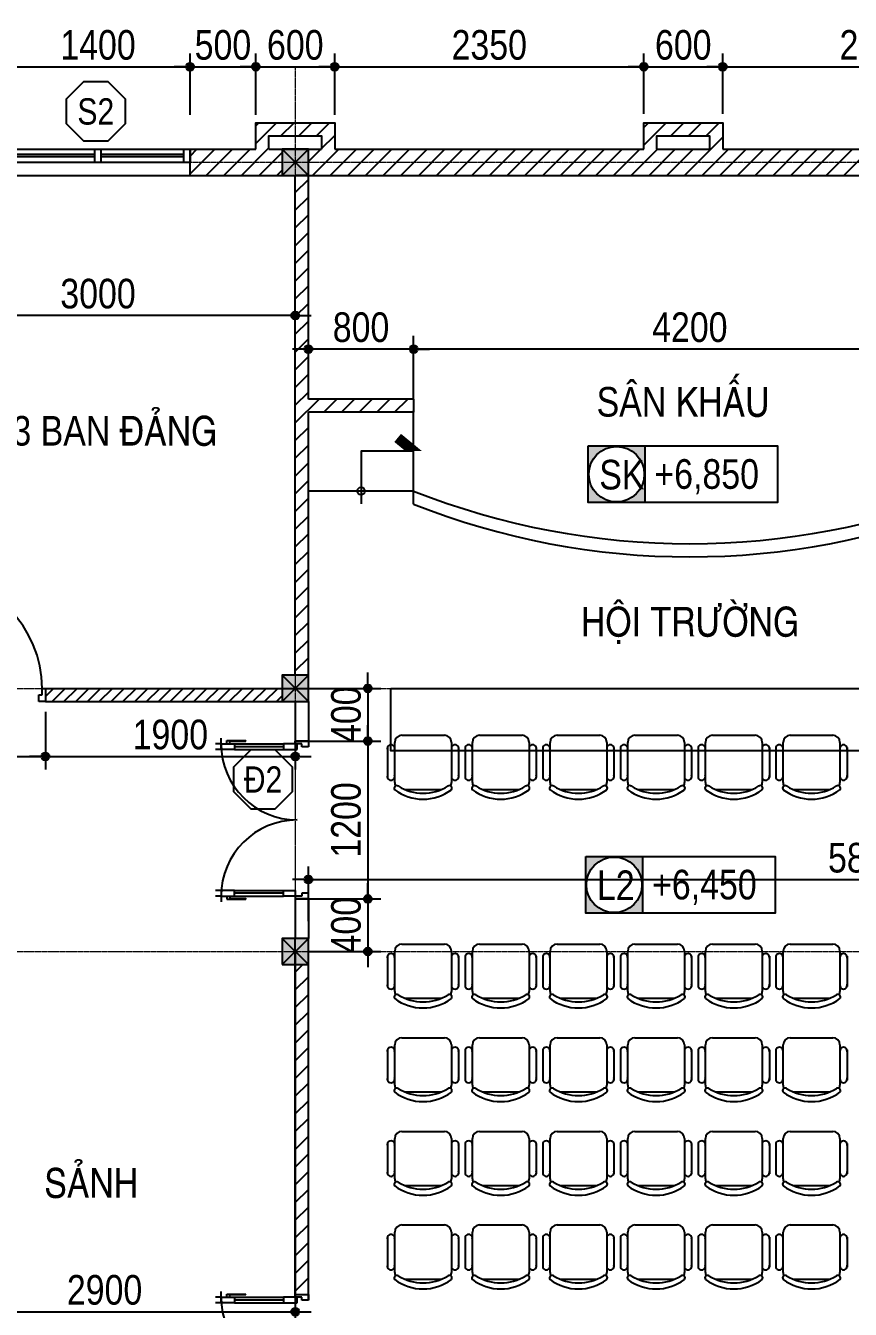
# Model space of a CAD drawing. Header units: millimetres. Extents: x 2916 to 42961, y 1553 to 20294.
# Drawn here: x 32594 to 38865, y 10535 to 20294 of the extents above; entities that cross this region are included whole.
import ezdxf
from ezdxf.enums import TextEntityAlignment as Align

# ---------------------------------------------------------------- set-up
doc = ezdxf.new("R2010")
doc.units = ezdxf.units.MM
doc.linetypes.add('ACAD_ISO10W100', pattern=[18, 12, -3, 0, -3])
doc.linetypes.add('DASHED2', pattern=[0.375, 0.25, -0.125])
for name, color, linetype in [('009', 251, 'Continuous'), ('DIM', 1, 'Continuous'), ('DOOR', 20, 'Continuous'), ('MEDIUM', 2, 'Continuous'), ('TAGS', 60, 'Continuous'), ('TEXT', 7, 'Continuous'), ('TUONG', 131, 'Continuous'), ('vat dung', 44, 'Continuous'), ('WALL', 4, 'Continuous')]:
    doc.layers.add(name, color=color, linetype=linetype)
doc.layers.add('NET-THAY', color=2, linetype='Continuous', lineweight=13)
doc.layers.add('TRUC', color=24, linetype='Continuous', lineweight=0)
doc.styles.add('1', font='', dxfattribs={"height": 250})
doc.styles.add('HEL-CONDENSE', font='')
doc.styles.add('VNI-HELVE-CONDENSEN', font='')
doc.styles.get('1').set_extended_font_data('VNI-Helve-Condense')
doc.styles.get('HEL-CONDENSE').set_extended_font_data('VNI-Helve-Condense')
doc.styles.get('VNI-HELVE-CONDENSEN').set_extended_font_data('VNI-Helve-Condense')
doc.dimstyles.new('D100', dxfattribs={"dimtxt": 225, "dimasz": 1.2, "dimexe": 100, "dimexo": 0, "dimgap": 50, "dimtad": 1, "dimdec": 0, "dimzin": 13, "dimdsep": 46, "dimtxsty": 'HEL-CONDENSE', "dimblk": 'D50', "dimcen": 0, "dimclrd": 1, "dimclre": 1, "dimclrt": 7, "dimadec": 0, "dimazin": 0, "dimtfac": 1, "dimtdec": 0, "dimtmove": 0, "dimatfit": 3, "dimldrblk": 'D50', "dimfxl": 1, "dimtolj": 1, "dimtzin": 13, "dimarcsym": 0})

# ---------------------------------------------------------------- blocks, each defined once
blk = doc.blocks.new('A$C6E0044D6')
at = {"layer": 'DOOR'}
for p, q in [((-25, 925), (-75, 925)), ((-25, 925), (-25, 975)), ((25, 925), (-25, 925)), ((-25, 925), (-25, 805)), ((25, 925), (25, 975)), ((25, 805), (25, 925)), ((-25, 874.1), (-53.3, 874.1)), ((-53.3, 874.1), (-53.3, 704.5)), ((-25, 845.9), (-47.6, 845.9)), ((-47.6, 845.9), (-47.6, 704.5)), ((-25, 874.1), (-25, 845.9)), ((-25, 827.9), (-25, 195)), ((-25, 805), (25, 805)), ((0, 195), (0, 805)), ((25, 805), (25, 195)), ((-47.6, 704.5), (-53.3, 704.5)), ((-25, 195), (25, 195)), ((-25, 75), (-25, 195)), ((25, 195), (25, 75)), ((-25, 75), (-50, 75)), ((-50, 75), (-50, -25)), ((-25, 25), (-25, 75)), ((25, 75), (-25, 75)), ((0, 25), (-25, 25)), ((0, -25), (0, 25)), ((800, -25), (800, 25)), ((800, 25), (825, 25)), ((825, 25), (825, 75)), ((825, 75), (850, 75)), ((850, 75), (850, -25)), ((-50, -25), (0, -25)), ((850, -25), (800, -25))]:
    blk.add_line(p, q, dxfattribs=at)
at = {"layer": 'DOOR', "color": 251}
blk.add_arc((-25, 75), 850, 0, 90, dxfattribs=at)
blk = doc.blocks.new('A$C419169B2')
at = {"layer": 'vat dung'}
for p, q in [((-166.4, 1192.5), (157.6, 1192.5)), ((-275.2, 1100.2), (-275.2, 870.7)), ((-220.4, 832.5), (-220.4, 1138.5)), ((211.6, 1138.5), (211.6, 832.5)), ((265.6, 1100.2), (265.6, 870.7)), ((129.5, 778.5), (-138.4, 778.5))]:
    blk.add_line(p, q, dxfattribs=at)
for centre, radius, start, end in [((-166.4, 1138.5), 54, 90, 180), ((157.6, 1138.5), 54, 0, 90), ((-248.2, 1092.3), 28.1, 343.7398, 196.2602), ((238.6, 1092.3), 28.1, 343.7398, 196.2602), ((-248.2, 878.6), 28.1, 163.7398, 16.2602), ((238.6, 878.6), 28.1, 163.7398, 16.2602), ((-204.6, 790.3), 19.7, 57.97259, 216.69006), ((-166.4, 832.5), 54, 180, 207.58444), ((-4.4, 1105.6), 353.5, 237.57575, 302.42425), ((195.7, 790.3), 19.7, 323.30994, 122.02741), ((157.6, 832.5), 54, 332.41556, 0), ((-4.4, 1066.5), 360, 233.1301, 306.8699)]:
    blk.add_arc(centre, radius, start, end, dxfattribs=at)
blk = doc.blocks.new('s11')
at = {"layer": 'DOOR'}
for p, q in [((0, 0), (0, -100)), ((1400, 0), (0, 0)), ((50, 0), (50, -100)), ((1350, 0), (1350, -100)), ((1400, 0), (1400, -100)), ((1400, -100), (0, -100))]:
    blk.add_line(p, q, dxfattribs=at)
at = {"layer": 'DOOR', "linetype": 'ByBlock', "lineweight": -2}
for p, q in [((675, -100), (675, 0)), ((725, -100), (725, 0))]:
    blk.add_line(p, q, dxfattribs=at)
at = {"layer": 'DOOR', "color": 251}
for p, q in [((50, -40), (675, -40)), ((50, -60), (675, -60)), ((725, -40), (1350, -40)), ((725, -60), (1350, -60))]:
    blk.add_line(p, q, dxfattribs=at)
blk = doc.blocks.new('A$C225A2996')
at = {"layer": 'WALL'}
blk.add_hatch(color=4, dxfattribs=at).paths.add_polyline_path([(531.4, 81.6), (731.4, 81.6), (731.4, 281.6), (531.4, 281.6)])
at = {"layer": 'WALL', "color": 4}
for p, q in [((531.4, 281.6), (731.4, 81.6)), ((531.4, 81.6), (731.4, 281.6))]:
    blk.add_line(p, q, dxfattribs=at)
blk.add_lwpolyline([(531.4, 81.6), (731.4, 81.6), (731.4, 281.6), (531.4, 281.6)], close=True, dxfattribs=at)
blk = doc.blocks.new('KH-CUADI')
at = {"layer": 'TAGS'}
blk.add_lwpolyline([(-124, 300), (-300, 124), (-300, -124), (-124, -300), (124, -300), (300, -124), (300, 124), (124, 300)], close=True, dxfattribs=at)
at = {"layer": 'TAGS', "style": 'VNI-HELVE-CONDENSEN'}
blk.add_attdef('D', text='', height=300, dxfattribs=at).set_placement((0, 0), align=Align.MIDDLE)
blk = doc.blocks.new('A$C48B57989')
at = {"layer": 'DOOR'}
for p, q in [((-446, 752.5), (-403.1, 752.5)), ((-446, 652.5), (-446, 752.5)), ((-403.1, 702.5), (-424.6, 702.5)), ((-424.6, 702.5), (-424.6, 652.5)), ((-403.1, 752.5), (-403.1, 702.5)), ((711.1, 752.5), (711.1, 702.5)), ((754, 752.5), (711.1, 752.5)), ((711.1, 702.5), (732.6, 702.5)), ((732.6, 702.5), (732.6, 652.5)), ((754, 652.5), (754, 752.5)), ((-424.6, 652.5), (-446, 652.5)), ((-381.7, 666.8), (-424.6, 666.8)), ((-424.6, 666.8), (-424.6, 563.9)), ((-381.7, 563.9), (-381.7, 666.8)), ((689.7, 563.9), (689.7, 652.5)), ((689.7, 652.5), (732.6, 652.5)), ((732.6, 652.5), (754, 652.5)), ((732.6, 652.5), (732.6, 563.9)), ((-424.6, 563.9), (-381.7, 563.9)), ((-424.6, 171.4), (-424.6, 563.9)), ((-403.1, 563.9), (-403.1, 191)), ((-381.7, 191), (-381.7, 563.9)), ((689.7, 191), (689.7, 563.9)), ((732.6, 563.9), (689.7, 563.9)), ((711.1, 563.9), (711.1, 191)), ((732.6, 171.4), (732.6, 563.9)), ((-448.8, 131.8), (-448.8, 277.2)), ((-443.9, 277.2), (-448.8, 277.2)), ((-443.9, 156), (-443.9, 277.2)), ((752, 156), (752, 277.2)), ((752, 277.2), (756.8, 277.2)), ((756.8, 131.8), (756.8, 277.2)), ((-424.6, 131.8), (-448.8, 131.8)), ((-424.6, 156), (-443.9, 156)), ((-424.6, 191), (-381.7, 191)), ((-424.6, 88.2), (-424.6, 191)), ((-424.6, 131.8), (-424.6, 156)), ((-381.7, 191), (-381.7, 88.2)), ((732.6, 191), (689.7, 191)), ((689.7, 191), (689.7, 88.2)), ((732.6, 88.2), (732.6, 191)), ((732.6, 131.8), (732.6, 156)), ((732.6, 156), (752, 156)), ((732.6, 131.8), (756.8, 131.8)), ((-424.6, 88.2), (-467.4, 88.2)), ((-424.6, 88.2), (-424.6, 45.3)), ((-381.7, 88.2), (-424.6, 88.2)), ((-381.7, 88.2), (-381.7, 45.3)), ((689.7, 88.2), (689.7, 45.3)), ((689.7, 88.2), (732.6, 88.2)), ((732.6, 88.2), (732.6, 45.3)), ((732.6, 88.2), (775.4, 88.2))]:
    blk.add_line(p, q, dxfattribs=at)
at = {"layer": 'DOOR', "color": 251}
for centre, major_axis, start_param, end_param in [((-424.6, 666.8), (409.1, 409.1), 3.926991, 5.497787), ((732.6, 666.8), (-409.1, 409.1), 0.785398, 2.356194)]:
    blk.add_ellipse(centre, major_axis=major_axis, ratio=1, start_param=start_param, end_param=end_param, dxfattribs=at)
blk = doc.blocks.new('D50')
at = {"layer": 'DIM'}
blk.add_hatch(color=256, dxfattribs=at).paths.add_polyline_path([(25, 0, 1), (-25, 0, 1)])
blk.add_line((25, 0), (100, 0), dxfattribs=at)
blk.add_circle((0, 0), 25, dxfattribs=at)
blk = doc.blocks.new('*D325')
at = {"layer": 'DEFPOINTS', "color": 0, "transparency": 16777216}
for p in [(40544.4, 13802.2), (34744.4, 13485.1), (40544.4, 13456.6)]:
    blk.add_point(p, dxfattribs=at)
at = {"layer": 'DIM', "color": 1, "lineweight": -2, "transparency": 16777216}
for p, q in [((34744.4, 13485.1), (34744.4, 13902.2)), ((40544.4, 13456.6), (40544.4, 13902.2)), ((34745.6, 13802.2), (40543.2, 13802.2))]:
    blk.add_line(p, q, dxfattribs=at)
at = {"layer": 'DIM', "color": 1, "lineweight": -2, "transparency": 16777216, "xscale": 1.199999999999999, "yscale": 1.199999999999999, "zscale": 1.199999999999999, "rotation": 180}
blk.add_blockref('D50', (34744.4, 13802.2), dxfattribs=at)
at = {"layer": 'DIM', "color": 1, "lineweight": -2, "transparency": 16777216, "xscale": 1.199999999999999, "yscale": 1.199999999999999, "zscale": 1.199999999999999}
blk.add_blockref('D50', (40544.4, 13802.2), dxfattribs=at)
at = {"layer": 'DIM', "color": 7, "transparency": 16777216, "insert": (38981.9, 13967.1), "char_height": 225, "attachment_point": 5, "style": 'HEL-CONDENSE'}
blk.add_mtext('\\A1;5800', dxfattribs=at)
blk = doc.blocks.new('*D351')
at = {"layer": 'DEFPOINTS', "color": 0, "linetype": 'Continuous', "transparency": 16777216}
for p in [(31844.4, 15078), (32744.4, 15078), (32744.4, 14738.8)]:
    blk.add_point(p, dxfattribs=at)
at = {"layer": 'DIM', "color": 1, "linetype": 'Continuous', "lineweight": -2, "transparency": 16777216}
for p, q in [((31844.4, 15078), (31844.4, 14638.8)), ((32744.4, 15078), (32744.4, 14638.8)), ((31845.6, 14738.8), (32743.2, 14738.8))]:
    blk.add_line(p, q, dxfattribs=at)
at = {"layer": 'DIM', "color": 1, "linetype": 'Continuous', "lineweight": -2, "transparency": 16777216, "xscale": 1.199999999999999, "yscale": 1.199999999999999, "zscale": 1.199999999999999, "rotation": 180}
blk.add_blockref('D50', (31844.4, 14738.8), dxfattribs=at)
at = {"layer": 'DIM', "color": 1, "linetype": 'Continuous', "lineweight": -2, "transparency": 16777216, "xscale": 1.199999999999999, "yscale": 1.199999999999999, "zscale": 1.199999999999999}
blk.add_blockref('D50', (32744.4, 14738.8), dxfattribs=at)
at = {"layer": 'DIM', "color": 7, "linetype": 'Continuous', "transparency": 16777216, "insert": (32294.4, 14903.7), "char_height": 225, "attachment_point": 5, "style": 'HEL-CONDENSE'}
blk.add_mtext('\\A1;900', dxfattribs=at)
blk = doc.blocks.new('*D352')
at = {"layer": 'DEFPOINTS', "color": 0, "linetype": 'Continuous', "transparency": 16777216}
for p in [(32744.4, 15078), (34644.4, 15078), (34644.4, 14738.8)]:
    blk.add_point(p, dxfattribs=at)
at = {"layer": 'DIM', "color": 1, "linetype": 'Continuous', "lineweight": -2, "transparency": 16777216}
for p, q in [((32744.4, 15078), (32744.4, 14638.8)), ((34644.4, 15078), (34644.4, 14638.8)), ((32745.6, 14738.8), (34643.2, 14738.8))]:
    blk.add_line(p, q, dxfattribs=at)
at = {"layer": 'DIM', "color": 1, "linetype": 'Continuous', "lineweight": -2, "transparency": 16777216, "xscale": 1.199999999999999, "yscale": 1.199999999999999, "zscale": 1.199999999999999, "rotation": 180}
blk.add_blockref('D50', (32744.4, 14738.8), dxfattribs=at)
at = {"layer": 'DIM', "color": 1, "linetype": 'Continuous', "lineweight": -2, "transparency": 16777216, "xscale": 1.199999999999999, "yscale": 1.199999999999999, "zscale": 1.199999999999999}
blk.add_blockref('D50', (34644.4, 14738.8), dxfattribs=at)
at = {"layer": 'DIM', "color": 7, "linetype": 'Continuous', "transparency": 16777216, "insert": (33694.4, 14903.7), "char_height": 225, "attachment_point": 5, "style": 'HEL-CONDENSE'}
blk.add_mtext('\\A1;1900', dxfattribs=at)
blk = doc.blocks.new('*D353')
at = {"layer": 'DEFPOINTS', "color": 0, "linetype": 'Continuous', "transparency": 16777216}
for p in [(34744.4, 15255.5), (34744.4, 14855.5), (35196, 14855.5)]:
    blk.add_point(p, dxfattribs=at)
at = {"layer": 'DIM', "color": 1, "linetype": 'Continuous', "lineweight": -2, "transparency": 16777216}
for p, q in [((34744.4, 15255.5), (35296, 15255.5)), ((35196, 15254.3), (35196, 14856.7)), ((34744.4, 14855.5), (35296, 14855.5))]:
    blk.add_line(p, q, dxfattribs=at)
at = {"layer": 'DIM', "color": 1, "linetype": 'Continuous', "lineweight": -2, "transparency": 16777216, "xscale": 1.199999999999999, "yscale": 1.199999999999999, "zscale": 1.199999999999999}
for p, rotation in [((35196, 15255.5), 90), ((35196, 14855.5), 270)]:
    blk.add_blockref('D50', p, dxfattribs=dict(at, rotation=rotation))
at = {"layer": 'DIM', "color": 7, "linetype": 'Continuous', "transparency": 16777216, "insert": (35031.1, 15055.5), "char_height": 225, "attachment_point": 5, "rotation": 90, "style": 'HEL-CONDENSE'}
blk.add_mtext('\\A1;400', dxfattribs=at)
blk = doc.blocks.new('*D354')
at = {"layer": 'DEFPOINTS', "color": 0, "linetype": 'Continuous', "transparency": 16777216}
for p in [(34744.4, 14855.5), (34744.4, 13655.5), (35196, 13655.5)]:
    blk.add_point(p, dxfattribs=at)
at = {"layer": 'DIM', "color": 1, "linetype": 'Continuous', "lineweight": -2, "transparency": 16777216}
for p, q in [((34744.4, 14855.5), (35296, 14855.5)), ((35196, 14854.3), (35196, 13656.7)), ((34744.4, 13655.5), (35296, 13655.5))]:
    blk.add_line(p, q, dxfattribs=at)
at = {"layer": 'DIM', "color": 1, "linetype": 'Continuous', "lineweight": -2, "transparency": 16777216, "xscale": 1.199999999999999, "yscale": 1.199999999999999, "zscale": 1.199999999999999}
for p, rotation in [((35196, 14855.5), 90), ((35196, 13655.5), 270)]:
    blk.add_blockref('D50', p, dxfattribs=dict(at, rotation=rotation))
at = {"layer": 'DIM', "color": 7, "linetype": 'Continuous', "transparency": 16777216, "insert": (35031.1, 14255.5), "char_height": 225, "attachment_point": 5, "rotation": 90, "style": 'HEL-CONDENSE'}
blk.add_mtext('\\A1;1200', dxfattribs=at)
blk = doc.blocks.new('*D355')
at = {"layer": 'DEFPOINTS', "color": 0, "linetype": 'Continuous', "transparency": 16777216}
for p in [(34744.4, 13655.5), (34744.4, 13255.5), (35196, 13255.5)]:
    blk.add_point(p, dxfattribs=at)
at = {"layer": 'DIM', "color": 1, "linetype": 'Continuous', "lineweight": -2, "transparency": 16777216}
for p, q in [((34744.4, 13655.5), (35296, 13655.5)), ((35196, 13654.3), (35196, 13256.7)), ((34744.4, 13255.5), (35296, 13255.5))]:
    blk.add_line(p, q, dxfattribs=at)
at = {"layer": 'DIM', "color": 1, "linetype": 'Continuous', "lineweight": -2, "transparency": 16777216, "xscale": 1.199999999999999, "yscale": 1.199999999999999, "zscale": 1.199999999999999}
for p, rotation in [((35196, 13655.5), 90), ((35196, 13255.5), 270)]:
    blk.add_blockref('D50', p, dxfattribs=dict(at, rotation=rotation))
at = {"layer": 'DIM', "color": 7, "linetype": 'Continuous', "transparency": 16777216, "insert": (35031.1, 13455.5), "char_height": 225, "attachment_point": 5, "rotation": 90, "style": 'HEL-CONDENSE'}
blk.add_mtext('\\A1;400', dxfattribs=at)
blk = doc.blocks.new('*D389')
at = {"layer": 'DEFPOINTS', "color": 0, "transparency": 16777216}
for p in [(34944.4, 19981.3), (34344.4, 19616.5), (34944.4, 19616.5)]:
    blk.add_point(p, dxfattribs=at)
at = {"layer": 'DIM', "color": 1, "lineweight": -2, "transparency": 16777216}
for p, q in [((34344.4, 19616.5), (34344.4, 20081.3)), ((34944.4, 19616.5), (34944.4, 20081.3)), ((34345.6, 19981.3), (34943.2, 19981.3))]:
    blk.add_line(p, q, dxfattribs=at)
at = {"layer": 'DIM', "color": 1, "lineweight": -2, "transparency": 16777216, "xscale": 1.199999999999999, "yscale": 1.199999999999999, "zscale": 1.199999999999999, "rotation": 180}
blk.add_blockref('D50', (34344.4, 19981.3), dxfattribs=at)
at = {"layer": 'DIM', "color": 1, "lineweight": -2, "transparency": 16777216, "xscale": 1.199999999999999, "yscale": 1.199999999999999, "zscale": 1.199999999999999}
blk.add_blockref('D50', (34944.4, 19981.3), dxfattribs=at)
at = {"layer": 'DIM', "color": 7, "transparency": 16777216, "insert": (34644.4, 20146.2), "char_height": 225, "attachment_point": 5, "style": 'HEL-CONDENSE'}
blk.add_mtext('\\A1;600', dxfattribs=at)
blk = doc.blocks.new('*D390')
at = {"layer": 'DEFPOINTS', "color": 0, "transparency": 16777216}
for p in [(37294.4, 19981.3), (34944.4, 19616.5), (37294.4, 19622.8)]:
    blk.add_point(p, dxfattribs=at)
at = {"layer": 'DIM', "color": 1, "lineweight": -2, "transparency": 16777216}
for p, q in [((34944.4, 19616.5), (34944.4, 20081.3)), ((37294.4, 19622.8), (37294.4, 20081.3)), ((34945.6, 19981.3), (37293.2, 19981.3))]:
    blk.add_line(p, q, dxfattribs=at)
at = {"layer": 'DIM', "color": 1, "lineweight": -2, "transparency": 16777216, "xscale": 1.199999999999999, "yscale": 1.199999999999999, "zscale": 1.199999999999999, "rotation": 180}
blk.add_blockref('D50', (34944.4, 19981.3), dxfattribs=at)
at = {"layer": 'DIM', "color": 1, "lineweight": -2, "transparency": 16777216, "xscale": 1.199999999999999, "yscale": 1.199999999999999, "zscale": 1.199999999999999}
blk.add_blockref('D50', (37294.4, 19981.3), dxfattribs=at)
at = {"layer": 'DIM', "color": 7, "transparency": 16777216, "insert": (36119.4, 20146.2), "char_height": 225, "attachment_point": 5, "style": 'HEL-CONDENSE'}
blk.add_mtext('\\A1;2350', dxfattribs=at)
blk = doc.blocks.new('*D391')
at = {"layer": 'DEFPOINTS', "color": 0, "transparency": 16777216}
for p in [(37894.4, 19981.3), (37294.4, 19622.8), (37894.4, 19622.8)]:
    blk.add_point(p, dxfattribs=at)
at = {"layer": 'DIM', "color": 1, "lineweight": -2, "transparency": 16777216}
for p, q in [((37294.4, 19622.8), (37294.4, 20081.3)), ((37894.4, 19622.8), (37894.4, 20081.3)), ((37295.6, 19981.3), (37893.2, 19981.3))]:
    blk.add_line(p, q, dxfattribs=at)
at = {"layer": 'DIM', "color": 1, "lineweight": -2, "transparency": 16777216, "xscale": 1.199999999999999, "yscale": 1.199999999999999, "zscale": 1.199999999999999, "rotation": 180}
blk.add_blockref('D50', (37294.4, 19981.3), dxfattribs=at)
at = {"layer": 'DIM', "color": 1, "lineweight": -2, "transparency": 16777216, "xscale": 1.199999999999999, "yscale": 1.199999999999999, "zscale": 1.199999999999999}
blk.add_blockref('D50', (37894.4, 19981.3), dxfattribs=at)
at = {"layer": 'DIM', "color": 7, "transparency": 16777216, "insert": (37594.4, 20146.2), "char_height": 225, "attachment_point": 5, "style": 'HEL-CONDENSE'}
blk.add_mtext('\\A1;600', dxfattribs=at)
blk = doc.blocks.new('*D250')
at = {"layer": 'DEFPOINTS', "color": 0, "transparency": 16777216}
for p in [(40244.4, 19981.3), (37894.4, 19622.8), (40244.4, 19637.2)]:
    blk.add_point(p, dxfattribs=at)
at = {"layer": 'DIM', "color": 1, "lineweight": -2, "transparency": 16777216}
for p, q in [((37894.4, 19622.8), (37894.4, 20081.3)), ((40244.4, 19637.2), (40244.4, 20081.3)), ((37895.6, 19981.3), (40243.2, 19981.3))]:
    blk.add_line(p, q, dxfattribs=at)
at = {"layer": 'DIM', "color": 1, "lineweight": -2, "transparency": 16777216, "xscale": 1.199999999999999, "yscale": 1.199999999999999, "zscale": 1.199999999999999, "rotation": 180}
blk.add_blockref('D50', (37894.4, 19981.3), dxfattribs=at)
at = {"layer": 'DIM', "color": 1, "lineweight": -2, "transparency": 16777216, "xscale": 1.199999999999999, "yscale": 1.199999999999999, "zscale": 1.199999999999999}
blk.add_blockref('D50', (40244.4, 19981.3), dxfattribs=at)
at = {"layer": 'DIM', "color": 7, "transparency": 16777216, "insert": (39069.4, 20146.2), "char_height": 225, "attachment_point": 5, "style": 'HEL-CONDENSE'}
blk.add_mtext('\\A1;2350', dxfattribs=at)
blk = doc.blocks.new('*D252')
at = {"layer": 'DEFPOINTS', "color": 0, "transparency": 16777216}
for p in [(33844.4, 19981.3), (32444.4, 19616.5), (33844.4, 19616.5)]:
    blk.add_point(p, dxfattribs=at)
at = {"layer": 'DIM', "color": 1, "lineweight": -2, "transparency": 16777216}
for p, q in [((32444.4, 19616.5), (32444.4, 20081.3)), ((33844.4, 19616.5), (33844.4, 20081.3)), ((32445.6, 19981.3), (33843.2, 19981.3))]:
    blk.add_line(p, q, dxfattribs=at)
at = {"layer": 'DIM', "color": 1, "lineweight": -2, "transparency": 16777216, "xscale": 1.199999999999999, "yscale": 1.199999999999999, "zscale": 1.199999999999999, "rotation": 180}
blk.add_blockref('D50', (32444.4, 19981.3), dxfattribs=at)
at = {"layer": 'DIM', "color": 1, "lineweight": -2, "transparency": 16777216, "xscale": 1.199999999999999, "yscale": 1.199999999999999, "zscale": 1.199999999999999}
blk.add_blockref('D50', (33844.4, 19981.3), dxfattribs=at)
at = {"layer": 'DIM', "color": 7, "transparency": 16777216, "insert": (33144.4, 20146.2), "char_height": 225, "attachment_point": 5, "style": 'HEL-CONDENSE'}
blk.add_mtext('\\A1;1400', dxfattribs=at)
blk = doc.blocks.new('*D253')
at = {"layer": 'DEFPOINTS', "color": 0, "transparency": 16777216}
for p in [(34344.4, 19981.3), (33844.4, 19616.5), (34344.4, 19616.5)]:
    blk.add_point(p, dxfattribs=at)
at = {"layer": 'DIM', "color": 1, "lineweight": -2, "transparency": 16777216}
for p, q in [((33844.4, 19616.5), (33844.4, 20081.3)), ((34344.4, 19616.5), (34344.4, 20081.3)), ((33845.6, 19981.3), (34343.2, 19981.3))]:
    blk.add_line(p, q, dxfattribs=at)
at = {"layer": 'DIM', "color": 1, "lineweight": -2, "transparency": 16777216, "xscale": 1.199999999999999, "yscale": 1.199999999999999, "zscale": 1.199999999999999, "rotation": 180}
blk.add_blockref('D50', (33844.4, 19981.3), dxfattribs=at)
at = {"layer": 'DIM', "color": 1, "lineweight": -2, "transparency": 16777216, "xscale": 1.199999999999999, "yscale": 1.199999999999999, "zscale": 1.199999999999999}
blk.add_blockref('D50', (34344.4, 19981.3), dxfattribs=at)
at = {"layer": 'DIM', "color": 7, "transparency": 16777216, "insert": (34094.4, 20146.2), "char_height": 225, "attachment_point": 5, "style": 'HEL-CONDENSE'}
blk.add_mtext('\\A1;500', dxfattribs=at)
blk = doc.blocks.new('A$C27B14CF0')
at = {"layer": 'TAGS', "ltscale": 1000}
h = blk.add_hatch(color=8, dxfattribs=at)
h.paths.add_polyline_path([(249.9, 243.1), (-182.1, 243.1), (-182.1, -188.9), (249.9, -188.9)])
h.paths.add_polyline_path([(244.9, 27.1, -1), (-177.1, 27.1, -1)], flags=16)
blk.add_line((249.9, 243.1), (249.9, -188.9), dxfattribs=at)
blk.add_lwpolyline([(-182.1, 243.1), (1257.9, 243.1), (1257.9, -188.9), (-182.1, -188.9)], close=True, dxfattribs=at)
blk.add_circle((33.9, 27.1), 211, dxfattribs=at)
at = {"layer": 'TAGS', "ltscale": 1000, "style": 'VNI-HELVE-CONDENSEN'}
for p in [(-44.3, -83.7), (379.3, -83.7)]:
    blk.add_attdef('S', p, '', height=225, dxfattribs=at)
blk = doc.blocks.new('*D265')
at = {"layer": 'DEFPOINTS', "color": 0, "transparency": 16777216}
for p in [(35544.4, 17835.3), (35544.4, 17455.5), (39744.4, 17455.5)]:
    blk.add_point(p, dxfattribs=at)
at = {"layer": 'DIM', "color": 1, "lineweight": -2, "transparency": 16777216}
for p, q in [((35544.4, 17455.5), (35544.4, 17935.3)), ((39744.4, 17455.5), (39744.4, 17935.3)), ((39743.2, 17835.3), (35545.6, 17835.3))]:
    blk.add_line(p, q, dxfattribs=at)
at = {"layer": 'DIM', "color": 1, "lineweight": -2, "transparency": 16777216, "xscale": 1.199999999999999, "yscale": 1.199999999999999, "zscale": 1.199999999999999, "rotation": 180}
blk.add_blockref('D50', (35544.4, 17835.3), dxfattribs=at)
at = {"layer": 'DIM', "color": 1, "lineweight": -2, "transparency": 16777216, "xscale": 1.199999999999999, "yscale": 1.199999999999999, "zscale": 1.199999999999999}
blk.add_blockref('D50', (39744.4, 17835.3), dxfattribs=at)
at = {"layer": 'DIM', "color": 7, "transparency": 16777216, "insert": (37644.4, 18000.2), "char_height": 225, "attachment_point": 5, "style": 'HEL-CONDENSE'}
blk.add_mtext('\\A1;4200', dxfattribs=at)
blk = doc.blocks.new('*D266')
at = {"layer": 'DEFPOINTS', "color": 0, "transparency": 16777216}
for p in [(34744.4, 17835.3), (34744.4, 17455.5), (35544.4, 17455.5)]:
    blk.add_point(p, dxfattribs=at)
at = {"layer": 'DIM', "color": 1, "lineweight": -2, "transparency": 16777216}
for p, q in [((34744.4, 17455.5), (34744.4, 17935.3)), ((35544.4, 17455.5), (35544.4, 17935.3)), ((35543.2, 17835.3), (34745.6, 17835.3))]:
    blk.add_line(p, q, dxfattribs=at)
at = {"layer": 'DIM', "color": 1, "lineweight": -2, "transparency": 16777216, "xscale": 1.199999999999999, "yscale": 1.199999999999999, "zscale": 1.199999999999999, "rotation": 180}
blk.add_blockref('D50', (34744.4, 17835.3), dxfattribs=at)
at = {"layer": 'DIM', "color": 1, "lineweight": -2, "transparency": 16777216, "xscale": 1.199999999999999, "yscale": 1.199999999999999, "zscale": 1.199999999999999}
blk.add_blockref('D50', (35544.4, 17835.3), dxfattribs=at)
at = {"layer": 'DIM', "color": 7, "transparency": 16777216, "insert": (35144.4, 18000.2), "char_height": 225, "attachment_point": 5, "style": 'HEL-CONDENSE'}
blk.add_mtext('\\A1;800', dxfattribs=at)
blk = doc.blocks.new('*D270')
at = {"layer": 'DEFPOINTS', "color": 0, "transparency": 16777216}
for p in [(31744.4, 10796.8), (34644.4, 10796.8), (34644.4, 10517)]:
    blk.add_point(p, dxfattribs=at)
at = {"layer": 'DIM', "color": 1, "lineweight": -2, "transparency": 16777216}
for p, q in [((31744.4, 10796.8), (31744.4, 10417)), ((34644.4, 10796.8), (34644.4, 10417)), ((31745.6, 10517), (34643.2, 10517))]:
    blk.add_line(p, q, dxfattribs=at)
at = {"layer": 'DIM', "color": 1, "lineweight": -2, "transparency": 16777216, "xscale": 1.199999999999999, "yscale": 1.199999999999999, "zscale": 1.199999999999999, "rotation": 180}
blk.add_blockref('D50', (31744.4, 10517), dxfattribs=at)
at = {"layer": 'DIM', "color": 1, "lineweight": -2, "transparency": 16777216, "xscale": 1.199999999999999, "yscale": 1.199999999999999, "zscale": 1.199999999999999}
blk.add_blockref('D50', (34644.4, 10517), dxfattribs=at)
at = {"layer": 'DIM', "color": 7, "transparency": 16777216, "insert": (33194.4, 10681.9), "char_height": 225, "attachment_point": 5, "style": 'HEL-CONDENSE'}
blk.add_mtext('\\A1;2900', dxfattribs=at)
blk = doc.blocks.new('*D276')
at = {"layer": 'DEFPOINTS', "color": 0, "transparency": 16777216}
for p in [(31644.4, 18090.5), (31644.4, 17713.9), (34644.4, 17713.9)]:
    blk.add_point(p, dxfattribs=at)
at = {"layer": 'DIM', "color": 1, "lineweight": -2, "transparency": 16777216}
for p, q in [((31644.4, 17713.9), (31644.4, 18190.5)), ((34644.4, 17713.9), (34644.4, 18190.5)), ((34643.2, 18090.5), (31645.6, 18090.5))]:
    blk.add_line(p, q, dxfattribs=at)
at = {"layer": 'DIM', "color": 1, "lineweight": -2, "transparency": 16777216, "xscale": 1.199999999999999, "yscale": 1.199999999999999, "zscale": 1.199999999999999, "rotation": 180}
blk.add_blockref('D50', (31644.4, 18090.5), dxfattribs=at)
at = {"layer": 'DIM', "color": 1, "lineweight": -2, "transparency": 16777216, "xscale": 1.199999999999999, "yscale": 1.199999999999999, "zscale": 1.199999999999999}
blk.add_blockref('D50', (34644.4, 18090.5), dxfattribs=at)
at = {"layer": 'DIM', "color": 7, "transparency": 16777216, "insert": (33144.4, 18255.4), "char_height": 225, "attachment_point": 5, "style": 'HEL-CONDENSE'}
blk.add_mtext('\\A1;3000', dxfattribs=at)

msp = doc.modelspace()

# ---------------------------------------------------------------- hatches: boundary and pattern name
at = {"layer": '009'}
h = msp.add_hatch(dxfattribs=at)
h.set_pattern_fill('ANSI31', color=256, scale=30, style=0)
h.set_pattern_definition([(45, (-1295360.8, -325890.68), (-67.351921, 67.351921), [])])
h.paths.add_polyline_path([(40344.4, 19505.5), (40894.4, 19505.5), (40894.4, 19105.5), (40744.4, 19105.5), (40744.4, 19155.5), (40544.4, 19155.5), (40544.4, 17455.5), (39744.4, 17455.5), (39744.4, 17355.5), (40544.4, 17355.5), (40544.4, 15355.5), (40744.4, 15355.5), (40744.4, 15455.5), (40894.4, 15455.5), (40894.4, 15055.5), (40744.4, 15055.5), (40744.4, 15155.5), (40544.4, 15155.5), (40544.4, 14955.5), (40644.4, 14955.5), (40744.4, 14955.5), (40994.4, 14955.5), (40994.4, 15555.5), (40744.4, 15555.5), (40744.4, 19005.5), (40994.4, 19005.5), (40994.4, 19605.5), (40444.4, 19605.5), (40244.4, 19605.5), (40244.4, 19355.5), (39744.4, 19355.5), (37894.4, 19355.5), (37894.4, 19555.5), (37294.4, 19555.5), (37294.4, 19355.5), (35344.4, 19355.5), (34944.4, 19355.5), (34944.4, 19555.5), (34344.4, 19555.5), (34344.4, 19355.5), (33844.4, 19355.5), (33844.4, 19155.5), (34544.4, 19155.5), (34544.4, 19355.5), (34444.4, 19355.5), (34444.4, 19455.5), (34844.4, 19455.5), (34844.4, 19355.5), (34744.4, 19355.5), (34744.4, 19155.5), (35344.4, 19155.5), (39744.4, 19155.5), (40544.4, 19155.5), (40544.4, 19255.5), (40344.4, 19255.5)])
h.paths.add_polyline_path([(37394.4, 19355.5), (37394.4, 19455.5), (37794.4, 19455.5), (37794.4, 19355.5)], flags=16)
h.paths.add_polyline_path([(34744.4, 17355.5), (35544.4, 17355.5), (35544.4, 17455.5), (34744.4, 17455.5), (34744.4, 19155.5), (34644.4, 19155.5), (34644.4, 19055.5), (34644.4, 15355.5), (34744.4, 15355.5)], flags=16)
h.paths.add_polyline_path([(31744.4, 13155.5), (31644.4, 13155.5), (31644.4, 9355.5), (31744.4, 9355.5)])
h.paths.add_polyline_path([(34744.4, 9155.5), (34544.4, 9155.5), (34544.4, 8455.5), (34744.4, 8455.5)])
h.paths.add_polyline_path([(34544.4, 9355.5), (33844.4, 9355.5), (33844.4, 9155.5), (34544.4, 9155.5)])
h.paths.add_polyline_path([(32444.4, 9355.5), (31744.4, 9355.5), (31744.4, 9155.5), (31844.4, 9155.5), (31844.4, 9055.5), (31444.4, 9055.5), (31444.4, 9155.5), (31544.4, 9155.5), (31544.4, 9355.5), (30844.4, 9355.5), (30844.4, 9155.5), (31344.4, 9155.5), (31344.4, 8955.5), (31944.4, 8955.5), (31944.4, 9155.5), (32444.4, 9155.5)])
h.paths.add_polyline_path([(30850.4, 8985.6), (30850.4, 9525.3), (31192.7, 9525.3), (31192.7, 8985.6)], flags=9)
h.paths.add_polyline_path([(34644.4, 10648.9), (34744.4, 10648.9), (34744.4, 13155.5), (34644.4, 13155.5)])
h.paths.add_polyline_path([(34744.4, 9448.9), (34644.4, 9448.9), (34644.4, 9355.5), (34744.4, 9355.5)])
h = msp.add_hatch(dxfattribs=at)
h.set_pattern_fill('ANSI31', color=256, scale=20, style=0)
h.set_pattern_definition([(45, (-1295360.804, -325890.68), (-44.9012806, 44.9012806), [])])
h.paths.add_polyline_path([(34544.4, 15255.5), (32744.4, 15255.5), (32744.4, 15155.5), (33144.4, 15155.5), (34544.4, 15155.5)])

# ---------------------------------------------------------------- linework, layer by layer
at = {"layer": 'DIM'}
msp.add_lwpolyline([(35144.4, 17060, 0, 0, 0), (35544.4, 17060, 80, 80, 0), (35422.9, 17160.1, 0, 0, 0)], format="xyseb", dxfattribs=at)
msp.add_lwpolyline([(35544.4, 17060), (35144.4, 17060), (35144.4, 16659.7)], dxfattribs=at)
msp.add_circle((35144.4, 16755.5), 29, dxfattribs=at)
at = {"layer": 'MEDIUM'}
msp.add_line((32444.4, 19155.5), (33844.4, 19155.5), dxfattribs=at)
at = {"layer": 'NET-THAY', "linetype": 'ByBlock', "lineweight": -2}
for p, q in [((35544.4, 16655.5), (35544.4, 17355.5)), ((35544.4, 16755.5), (34744.4, 16755.5))]:
    msp.add_line(p, q, dxfattribs=at)
for centre, radius, start, end in [((37644.4, 22071.8), 5716.1, 248.44554, 291.55446), ((37644.4, 21971.3), 5715.6, 248.44371, 291.55629)]:
    msp.add_arc(centre, radius, start, end, dxfattribs=at)
at = {"layer": 'TRUC', "linetype": 'ACAD_ISO10W100', "ltscale": 0.2}
msp.add_lwpolyline([(5190.4, 19981.3), (42960.7, 19981.3), (42960.7, 3555.5), (5190.4, 3555.5)], close=True, dxfattribs=at)
for points in [[(34644.4, 19981.3), (34644.4, 3555.5)], [(34644.4, 19981.3), (34644.4, 3555.5)], [(5190.4, 19255.5), (42960.7, 19255.5)], [(5190.4, 15255.5), (42960.7, 15255.5)], [(5190.4, 13255.5), (42960.7, 13255.5)]]:
    msp.add_lwpolyline(points, dxfattribs=at)
at = {"layer": 'TRUC', "linetype": 'DASHED2', "ltscale": 0.2}
msp.add_lwpolyline([(34644.4, 15130.5), (34644.4, 13355.5)], dxfattribs=at)
at = {"layer": 'TUONG'}
for p, q in [((33844.4, 19155.5), (33844.4, 19355.5)), ((32744.4, 15255.5), (32744.4, 15155.5)), ((32744.4, 15255.5), (32744.4, 15155.5)), ((34744.4, 14855.5), (34644.4, 14855.5)), ((34744.4, 13655.5), (34644.4, 13655.5)), ((34644.4, 13355.5), (34644.4, 13355.5))]:
    msp.add_line(p, q, dxfattribs=at)
at = {"layer": 'TUONG', "color": 4}
for p, q in [((35544.4, 17455.5), (34744.4, 17455.5)), ((35544.4, 17455.5), (35544.4, 17355.5)), ((35544.4, 17355.5), (34744.4, 17355.5)), ((34644.4, 15155.5), (34644.4, 14855.5)), ((34744.4, 15155.5), (34744.4, 14855.5)), ((34644.4, 13655.5), (34644.4, 13355.5)), ((34744.4, 13655.5), (34744.4, 13355.5))]:
    msp.add_line(p, q, dxfattribs=at)
at = {"layer": 'TUONG'}
for points in [[(34344.4, 19355.5), (34344.4, 19555.5), (34944.4, 19555.5), (34944.4, 19355.5)], [(37294.4, 19355.5), (37294.4, 19355.5), (37294.4, 19555.5), (37894.4, 19555.5), (37894.4, 19355.5)], [(34444.4, 19355.5), (34444.4, 19455.5), (34844.4, 19455.5), (34844.4, 19355.5)], [(37394.4, 19355.5), (37394.4, 19455.5), (37794.4, 19455.5), (37794.4, 19355.5)], [(33844.4, 19355.5), (34344.4, 19355.5)], [(34444.4, 19355.5), (34844.4, 19355.5)], [(34944.4, 19355.5), (35344.4, 19355.5)], [(35344.4, 19355.5), (37294.4, 19355.5)], [(37394.4, 19355.5), (37794.4, 19355.5)], [(37894.4, 19355.5), (39744.4, 19355.5)], [(33844.4, 19155.5), (35344.4, 19155.5)], [(35344.4, 19155.5), (39744.4, 19155.5)], [(32744.4, 15255.5), (33144.4, 15255.5)], [(33144.4, 15255.5), (34744.4, 15255.5)], [(32744.4, 15155.5), (33144.4, 15155.5)], [(33144.4, 15155.5), (34744.4, 15155.5)], [(34644.4, 10648.9), (34644.4, 13355.5)], [(34744.4, 10606), (34744.4, 13355.5)], [(34644.4, 13255.5), (34644.4, 10648.9)]]:
    msp.add_lwpolyline(points, dxfattribs=at)
at = {"layer": 'TUONG', "color": 4}
for points in [[(34644.4, 15355.5), (34644.4, 19155.5)], [(34644.4, 19055.5), (34644.4, 19155.5)], [(34744.4, 19155.5), (34644.4, 19155.5)], [(34744.4, 17455.5), (34744.4, 19155.5)], [(34744.4, 19055.5), (34744.4, 19155.5)], [(34744.4, 15355.5), (34744.4, 17355.5)]]:
    msp.add_lwpolyline(points, dxfattribs=at)
at = {"layer": 'vat dung'}
msp.add_lwpolyline([(35371.3, 15255.5), (40021.3, 15255.5), (40021.3, 14781.1), (35371.3, 14781.1)], close=True, dxfattribs=at)

# ---------------------------------------------------------------- block references
at = {"layer": 'DOOR', "xscale": -1}
msp.add_blockref('s11', (33844.4, 19355.5), dxfattribs=at)
at = {"layer": 'DOOR'}
msp.add_blockref('A$C6E0044D6', (31894.4, 15180.5), dxfattribs=at)
at = {"layer": 'DOOR', "rotation": 270}
for p in [(33991.9, 14409.5), (33991.9, 10202.9)]:
    msp.add_blockref('A$C48B57989', p, dxfattribs=at)
at = {"layer": 'TAGS', "linetype": 'Continuous'}
ref = msp.add_blockref('KH-CUADI', (33127.5, 19642.1), dxfattribs=dict(at, xscale=0.75, yscale=0.75, zscale=0.75, rotation=180))
ref.add_attrib('D', 'S2', dxfattribs={"color": 7, "height": 200, "style": 'VNI-HELVE-CONDENSEN'}).set_placement((33127.5, 19642.1), align=Align.MIDDLE)
at = {"layer": 'TAGS', "ltscale": 1000}
ref = msp.add_blockref('A$C27B14CF0', (37053.1, 16856.8), dxfattribs=at)
ref.add_attrib('S', 'SK', (36955.8, 16768.2), dxfattribs={"color": 7, "ltscale": 1000, "height": 225, "style": 'VNI-HELVE-CONDENSEN'})
ref.add_attrib('S', '+6,850', (37374.8, 16773.1), dxfattribs={"color": 7, "ltscale": 1000, "height": 225, "style": 'VNI-HELVE-CONDENSEN'})
at = {"layer": 'TAGS', "linetype": 'Continuous'}
ref = msp.add_blockref('KH-CUADI', (34399.3, 14564.5), dxfattribs=dict(at, xscale=0.75, yscale=0.75, zscale=0.75, rotation=180))
ref.add_attrib('D', 'Ñ2', dxfattribs={"color": 7, "height": 200, "style": 'VNI-HELVE-CONDENSEN'}).set_placement((34399.3, 14564.5), align=Align.MIDDLE)
at = {"layer": 'TAGS', "ltscale": 1000}
ref = msp.add_blockref('A$C27B14CF0', (37035.3, 13735.1), dxfattribs=at)
ref.add_attrib('S', 'L2', (36938.1, 13646.5), dxfattribs={"color": 7, "ltscale": 1000, "height": 225, "style": 'VNI-HELVE-CONDENSEN'})
ref.add_attrib('S', '+6,450', (37357.1, 13651.5), dxfattribs={"color": 7, "ltscale": 1000, "height": 225, "style": 'VNI-HELVE-CONDENSEN'})
at = {"layer": 'TUONG', "color": 4}
for p in [(34013, 19073.9), (34013, 15073.9), (34013, 13073.9)]:
    msp.add_blockref('A$C225A2996', p, dxfattribs=at)
at = {"layer": 'vat dung', "linetype": 'ByBlock', "lineweight": -2}
for p in [(35620.5, 13706.6), (36211.2, 13706.6), (36802, 13706.6), (37392.7, 13706.6), (37983.5, 13706.6), (38574.2, 13706.6), (35620.5, 12119.5), (36211.2, 12119.5), (36802, 12119.5), (37392.7, 12119.5), (37983.5, 12119.5), (38574.2, 12119.5), (35620.5, 11407.6), (36211.2, 11407.6), (36802, 11407.6), (37392.7, 11407.6), (37983.5, 11407.6), (38574.2, 11407.6), (35620.5, 10695.7), (36211.2, 10695.7), (36802, 10695.7), (37392.7, 10695.7), (37983.5, 10695.7), (38574.2, 10695.7), (35620.5, 9983.8), (36211.2, 9983.8), (36802, 9983.8), (37392.7, 9983.8), (37983.5, 9983.8), (38574.2, 9983.8)]:
    msp.add_blockref('A$C419169B2', p, dxfattribs=at)

# ---------------------------------------------------------------- texts
at = {"layer": 'TEXT', "char_height": 225, "attachment_point": 2, "style": '1'}
for s, insert in [('SAÂN KHAÁU', (37593, 17547)), ('P.3 BAN ÑAÛNG', (33150.9, 17326.6)), ('HOÄI TRÖÔØNG ', (37646.5, 15875.5)), ('SAÛNH', (33093.1, 11608.6))]:
    msp.add_mtext(s, dxfattribs=dict(at, insert=insert))

# ---------------------------------------------------------------- dimensions: what is measured, and where the dimension line sits
at = {"layer": 'DIM'}
for base, p1, p2, picture, middle in [((33844.4, 19981.3), (32444.4, 19616.5), (33844.4, 19616.5), '*D252', (33144.4, 20146.2)), ((31644.4, 18090.5), (34644.4, 17713.9), (31644.4, 17713.9), '*D276', (33144.4, 18255.4)), ((34744.4, 17835.3), (35544.4, 17455.5), (34744.4, 17455.5), '*D266', (35144.4, 18000.2)), ((35544.4, 17835.3), (39744.4, 17455.5), (35544.4, 17455.5), '*D265', (37644.4, 18000.2)), ((34644.4, 10517), (31744.4, 10796.8), (34644.4, 10796.8), '*D270', (33194.4, 10681.9))]:
    dim = msp.add_linear_dim(base=base, p1=p1, p2=p2, dimstyle='D100', dxfattribs=at)
    dim.commit()
    dim.dimension.update_dxf_attribs({"geometry": picture, "text_midpoint": middle})
dim = msp.add_linear_dim(base=(34344.4, 19981.3), p1=(33844.4, 19616.5), p2=(34344.4, 19616.5), dimstyle='D100', dxfattribs=at)
dim.commit()
dim.dimension.update_dxf_attribs({"geometry": '*D253', "text_midpoint": (34094.4, 19981.3), "dimtype": 160})
for base, p1, p2, picture, middle in [((34944.4, 19981.3), (34344.4, 19616.5), (34944.4, 19616.5), '*D389', (34644.4, 20146.2)), ((37894.4, 19981.3), (37294.4, 19622.8), (37894.4, 19622.8), '*D391', (37594.4, 20146.2))]:
    dim = msp.add_linear_dim(base=base, p1=p1, p2=p2, dimstyle='D100', override={"dimtmove": 1}, dxfattribs=at)
    dim.commit()
    dim.dimension.update_dxf_attribs({"geometry": picture, "text_midpoint": middle})
for base, p1, p2, picture, middle in [((37294.4, 19981.3), (34944.4, 19616.5), (37294.4, 19622.8), '*D390', (36119.4, 19981.3)), ((40244.4, 19981.3), (37894.4, 19622.8), (40244.4, 19637.2), '*D250', (39069.4, 19981.3)), ((40544.4, 13802.2), (34744.4, 13485.1), (40544.4, 13456.6), '*D325', (38981.9, 13802.2))]:
    dim = msp.add_linear_dim(base=base, p1=p1, p2=p2, dimstyle='D100', override={"dimtmove": 1}, dxfattribs=at)
    dim.commit()
    dim.dimension.update_dxf_attribs({"geometry": picture, "text_midpoint": middle, "dimtype": 160})
at = {"layer": 'DIM', "linetype": 'Continuous'}
for base, p1, p2, picture, middle in [((35196, 14855.5), (34744.4, 15255.5), (34744.4, 14855.5), '*D353', (35196, 15055.5)), ((35196, 13255.5), (34744.4, 13655.5), (34744.4, 13255.5), '*D355', (35196, 13455.5))]:
    dim = msp.add_linear_dim(base=base, p1=p1, p2=p2, angle=90, dimstyle='D100', dxfattribs=at)
    dim.commit()
    dim.dimension.update_dxf_attribs({"geometry": picture, "text_midpoint": middle, "dimtype": 160})
for base, p1, p2, picture, middle in [((32744.4, 14738.8), (31844.4, 15078), (32744.4, 15078), '*D351', (32294.4, 14903.7)), ((34644.4, 14738.8), (32744.4, 15078), (34644.4, 15078), '*D352', (33694.4, 14903.7))]:
    dim = msp.add_linear_dim(base=base, p1=p1, p2=p2, dimstyle='D100', dxfattribs=at)
    dim.commit()
    dim.dimension.update_dxf_attribs({"geometry": picture, "text_midpoint": middle})
dim = msp.add_linear_dim(base=(35196, 13655.5), p1=(34744.4, 14855.5), p2=(34744.4, 13655.5), angle=90, dimstyle='D100', dxfattribs=at)
dim.commit()
dim.dimension.update_dxf_attribs({"geometry": '*D354', "text_midpoint": (35031.1, 14255.5)})

doc.saveas('drawing.dxf')
